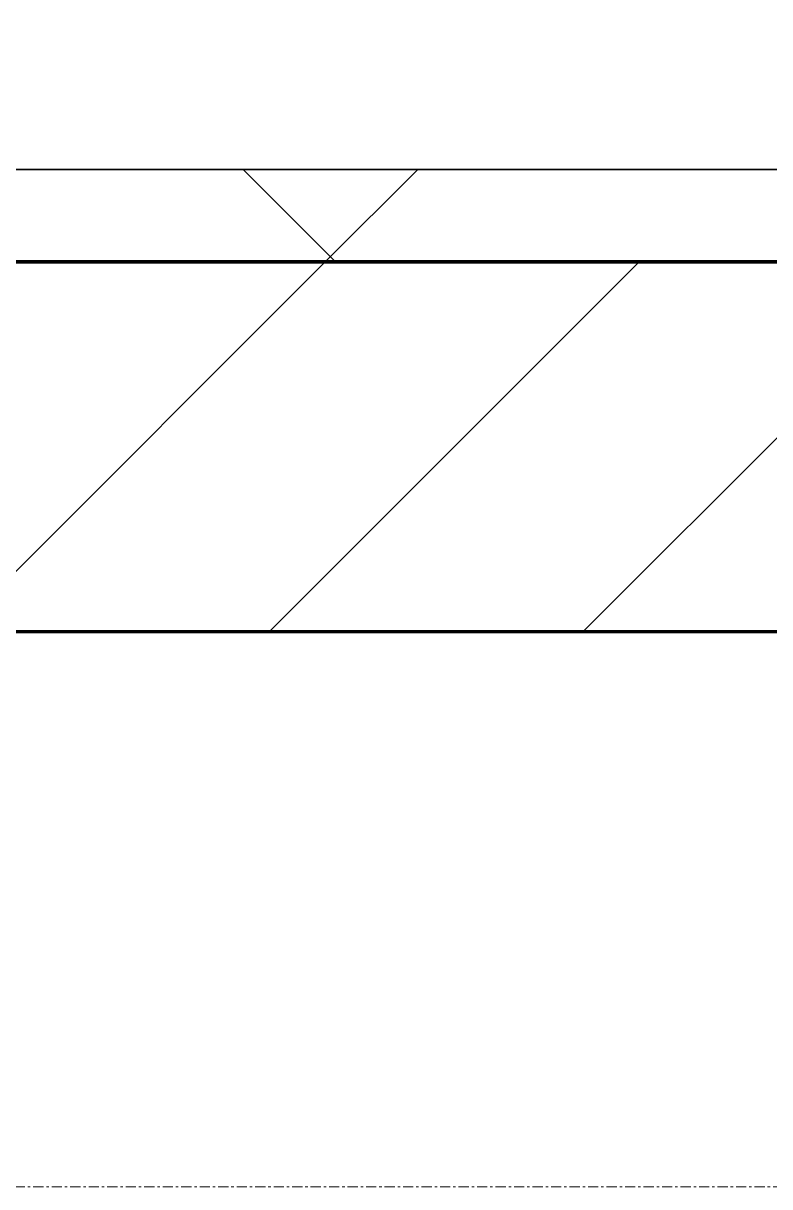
# Model space of a CAD drawing. Header units: millimetres. Extents: x -853432 to -773672, y -18171 to 22484.
# Drawn here: x -834693 to -834290, y -4321 to -3692 of the extents above; entities that cross this region are included whole.
import ezdxf
from ezdxf.xclip import XClip

# ---------------------------------------------------------------- set-up
doc = ezdxf.new("R2010")
doc.units = ezdxf.units.MM
doc.header["$XCLIPFRAME"] = 0
doc.linetypes.add('DPA_Grid _ Level 100', pattern=[10, 5.5, -1.6, 1.3, -1.6])
for name, color, linetype, lineweight in [('A-GLAZ-CURT', 2, 'Continuous', 9), ('A-WALL', 5, 'Continuous', 35), ('A-WALL-FNSH', 2, 'Continuous', 35), ('A-WALL-PATT', 1, 'Continuous', 35), ('S-GRID', 251, 'Continuous', 9)]:
    doc.layers.add(name, color=color, linetype=linetype, lineweight=lineweight)
doc.layers.add('A11_ALU.SOLID SHEET', color=2, linetype='Continuous')

# ---------------------------------------------------------------- blocks, each defined once
blk = doc.blocks.new('*U2464')
at = {"layer": 'S-GRID', "linetype": 'DPA_Grid _ Level 100'}
blk.add_line((57000, -7900), (-16649.52, -7900), dxfattribs=at)
blk = doc.blocks.new('PPLS-PP19_Custom Tile Pattern - Custom Tile Pattern-V87-4251-01 ENLARGED CONCOURSE LEVEL - REFLECTED CEILING PLAN - SHEET 2')
at = {"layer": 'A-GLAZ-CURT'}
for p, q in [((-300, 0), (300, 0)), ((300, 0), (-300, 0)), ((195.99, 0), (199.12, 0)), ((199.12, 0), (195.99, 0)), ((199.65, 0), (213.31, 0)), ((213.31, 0), (199.65, 0)), ((230.06, 0), (300, 0)), ((-300, -50), (300, -50)), ((300, -50), (-300, -50))]:
    blk.add_line(p, q, dxfattribs=at)
for points, knots in [([(-126.5, 0), (-122.44, 0), (-108.71, 0), (-86.68, 0), (-63.44, 0), (-54.4, 0), (-48.53, 0), (-30.79, 0), (-21.5, 0), (-11.05, 0), (-8.75, 0)], [-5231.017328, -5231.017328, -5231.017328, -5231.017328, -4994.692869, -4542.524482, -4008.285538, -3689.699207, -3546.54457, -3315.260113, -2864.387349, -2740.056696, -2740.056696, -2740.056696, -2740.056696]), ([(9.32, 0), (9.08, 0), (7.65, 0), (2.57, 0), (-12.23, 0), (-25.64, 0), (-40, 0), (-56.24, 0), (-75.59, 0), (-94, 0), (-112.01, 0), (-114.94, 0), (-115.63, 0)], [-2922.926651, -2922.926651, -2922.926651, -2922.926651, -2882.788014, -2720.818881, -2518.50168, -2125.455881, -1792.521578, -1466.981642, -1208.454564, -789.402658, -501.969187, -243.577221, -243.577221, -243.577221, -243.577221]), ([(-76.52, 0), (-63.66, 0), (-41.55, 0), (-17.84, 0), (-8.49, 0), (-7.66, 0)], [-4749.755808, -4749.755808, -4749.755808, -4749.755808, -4065.652676, -3589.737505, -3542.614321, -3542.614321, -3542.614321, -3542.614321]), ([(31.18, 0), (25.97, 0), (11.99, 0), (-16.92, 0), (-47.42, 0), (-65.77, 0), (-66.37, 0), (-66.38, 0)], [-4496.803627, -4496.803627, -4496.803627, -4496.803627, -4222.080604, -3745.412743, -2981.410125, -2542.574734, -2498.224237, -2498.224237, -2498.224237, -2498.224237]), ([(-7.68, 0), (-12.41, 0), (-21.92, 0), (-32.81, 0), (-44.85, 0), (-51.43, 0), (-51.79, 0)], [-1532.050292, -1532.050292, -1532.050292, -1532.050292, -1290.787923, -1039.307308, -819.71621, -644.910881, -644.910881, -644.910881, -644.910881]), ([(-36.78, 0), (-32.43, 0), (-19.22, 0), (8.83, 0), (43.36, 0), (70.92, 0), (82.12, 0), (83.66, 0)], [-6191.144455, -6191.144455, -6191.144455, -6191.144455, -5862.463379, -5340.621928, -4573.028122, -4094.177415, -3869.465285, -3869.465285, -3869.465285, -3869.465285]), ([(30.82, 0), (29.27, 0), (20.14, 0), (3.54, 0), (-16.58, 0), (-34.76, 0), (-36.04, 0)], [-10462.034656, -10462.034656, -10462.034656, -10462.034656, -10363.088938, -9884.23066, -9424.652049, -9182.880979, -9182.880979, -9182.880979, -9182.880979]), ([(-7.67, 0), (-11.31, 0), (-20.47, 0), (-30.57, 0), (-31.82, 0), (-32, 0)], [-3184.618863, -3184.618863, -3184.618863, -3184.618863, -2994.501669, -2698.150104, -2614.070998, -2614.070998, -2614.070998, -2614.070998]), ([(-30.52, 0), (-27.11, 0), (-17.83, 0), (5.99, 0), (22.06, 0), (37.44, 0), (45.92, 0), (57.76, 0), (64.47, 0), (72.74, 0), (75.22, 0), (76.03, 0), (76.21, 0)], [-2323.618664, -2323.618664, -2323.618664, -2323.618664, -2142.497158, -1716.209403, -1206.526904, -1089.329421, -901.315459, -753.071572, -495.328968, -421.953223, -334.951786, -290.452333, -290.452333, -290.452333, -290.452333]), ([(-13, 0), (-14.35, 0), (-17.68, 0), (-25.97, 0), (-29.52, 0), (-30.21, 0)], [-55207.591944, -55207.591944, -55207.591944, -55207.591944, -54789.006179, -54461.685999, -54290.791712, -54290.791712, -54290.791712, -54290.791712]), ([(-7.98, 0), (-10.81, 0), (-17.68, 0), (-24.92, 0), (-29.03, 0)], [-3077.857837, -3077.857837, -3077.857837, -3077.857837, -2903.012179, -2680.714891, -2680.714891, -2680.714891, -2680.714891]), ([(-28.57, 0), (-26.93, 0), (-20.29, 0), (-14.36, 0), (-9.11, 0), (-7.69, 0)], [-5361.429781, -5361.429781, -5361.429781, -5361.429781, -5261.36855, -5050.479954, -4975.264138, -4975.264138, -4975.264138, -4975.264138]), ([(-22.56, 0), (-20.27, 0), (-17.03, 0), (-11.36, 0), (-7.66, 0), (-6.6, 0), (-6.44, 0)], [-56468.192263, -56468.192263, -56468.192263, -56468.192263, -56344.022017, -56303.229861, -56166.290093, -56124.392176, -56124.392176, -56124.392176, -56124.392176]), ([(-7.75, 0), (-4, 0), (12.26, 0), (42.82, 0), (88.72, 0), (120.63, 0), (138.28, 0), (138.53, 0)], [-445.601396, -445.601396, -445.601396, -445.601396, -429.606584, -390.253598, -346.313304, -291.370682, -290.5735, -290.5735, -290.5735, -290.5735]), ([(-7.67, 0), (-2.44, 0), (9.63, 0), (15.02, 0), (22.91, 0), (31, 0), (39.04, 0), (51.19, 0), (58.62, 0), (61.2, 0), (61.41, 0)], [-2720.63634, -2720.63634, -2720.63634, -2720.63634, -2439.246196, -2084.094819, -1956.422387, -1818.904206, -1645.594513, -1443.202566, -1228.752106, -1129.592824, -1129.592824, -1129.592824, -1129.592824]), ([(8.33, 0), (8.19, 0), (7.18, 0), (2.17, 0), (-4.41, 0), (-7.66, 0)], [-3574.286521, -3574.286521, -3574.286521, -3574.286521, -3526.962355, -3285.499107, -3084.448907, -3084.448907, -3084.448907, -3084.448907]), ([(-7.09, 0), (-2.76, 0), (4.8, 0), (9.64, 0), (10.14, 0), (10.18, 0)], [-3531.869704, -3531.869704, -3531.869704, -3531.869704, -3285.047089, -3066.359526, -3044.715262, -3044.715262, -3044.715262, -3044.715262]), ([(61.17, 0), (58.88, 0), (52.24, 0), (39.61, 0), (24.74, 0), (6.65, 0), (-4.43, 0), (-7.08, 0)], [-4453.60244, -4453.60244, -4453.60244, -4453.60244, -4326.416877, -4098.545751, -3766.694881, -3333.063701, -3194.975664, -3194.975664, -3194.975664, -3194.975664]), ([(-7.07, 0), (-3.69, 0), (3.65, 0), (13.15, 0), (21.24, 0), (24.62, 0), (24.72, 0), (24.72, 0)], [-4964.286834, -4964.286834, -4964.286834, -4964.286834, -4785.90057, -4596.498881, -4445.288762, -4384.376941, -4376.041937, -4376.041937, -4376.041937, -4376.041937]), ([(76.63, 0), (74.8, 0), (67.65, 0), (53.52, 0), (37, 0), (24.07, 0), (12.82, 0), (2.05, 0), (-5.39, 0), (-6.76, 0)], [-3095.572228, -3095.572228, -3095.572228, -3095.572228, -2950.589685, -2634.532728, -2313.748533, -2106.613311, -1925.670641, -1617.263037, -1547.786114, -1547.786114, -1547.786114, -1547.786114]), ([(-2.63, 0), (-2.47, 0), (-1.22, 0), (4.92, 0), (15.97, 0), (22.54, 0), (24.49, 0)], [-226.825321, -226.825321, -226.825321, -226.825321, -220.269177, -206.416616, -198.214427, -187.717507, -187.717507, -187.717507, -187.717507]), ([(103.09, 0), (101.08, 0), (86.31, 0), (63.34, 0), (35.84, 0), (12, 0), (3.08, 0), (-1.67, 0), (-2.25, 0)], [-375.435014, -375.435014, -375.435014, -375.435014, -369.147452, -330.153101, -307.516438, -285.83788, -246.234814, -234.646884, -234.646884, -234.646884, -234.646884]), ([(24.69, 0), (24.54, 0), (20.99, 0), (15.48, 0), (10.8, 0), (9.63, 0)], [-4368.572414, -4368.572414, -4368.572414, -4368.572414, -4306.476363, -4080.000647, -3772.857994, -3772.857994, -3772.857994, -3772.857994]), ([(18.16, 0), (19.15, 0), (24.25, 0), (25.66, 0), (26.12, 0)], [-5700.113719, -5700.113719, -5700.113719, -5700.113719, -5554.232259, -5302.431367, -5302.431367, -5302.431367, -5302.431367]), ([(114.39, 0), (114.2, 0), (112.08, 0), (105.42, 0), (92.38, 0), (85.59, 0), (74.4, 0), (62.26, 0), (51.85, 0), (43.81, 0), (29.53, 0), (20.67, 0), (18.85, 0), (18.16, 0)], [-8148.58938, -8148.58938, -8148.58938, -8148.58938, -8105.191388, -7723.759874, -7531.75727, -7135.649961, -6924.452779, -6738.82075, -6548.303034, -6314.283804, -6135.05769, -5972.647715, -5832.674503, -5832.674503, -5832.674503, -5832.674503]), ([(27.44, 0), (27.9, 0), (29.54, 0), (38.07, 0), (53.39, 0), (71.67, 0), (84.83, 0), (86.01, 0), (92.51, 0), (94.33, 0)], [-5037.309798, -5037.309798, -5037.309798, -5037.309798, -4887.603822, -4705.298446, -4353.683244, -3960.84581, -3759.045785, -3336.541051, -2783.776468, -2783.776468, -2783.776468, -2783.776468]), ([(27.89, 0), (29.09, 0), (33.4, 0), (46.44, 0), (56.57, 0), (61.27, 0)], [-147.777612, -147.777612, -147.777612, -147.777612, -135.792042, -118.513713, -104.348011, -104.348011, -104.348011, -104.348011]), ([(53.18, 0), (53.06, 0), (52.22, 0), (44.99, 0), (36.46, 0), (30.82, 0)], [-622.740158, -622.740158, -622.740158, -622.740158, -566.066452, -360.610861, 0, 0, 0, 0]), ([(136.44, 0), (121.66, 0), (86.93, 0), (51.16, 0), (31.18, 0)], [-106.750556, -106.750556, -106.750556, -106.750556, -59.610984, 0, 0, 0, 0]), ([(130.23, 0), (122.82, 0), (104.28, 0), (76.86, 0), (57.82, 0), (46.51, 0), (41.18, 0), (36.02, 0), (35.54, 0), (35.54, 0)], [-439.011438, -439.011438, -439.011438, -439.011438, -401.860199, -357.622665, -341.267687, -334.000314, -326.15566, -319.318397, -317.489778, -317.489778, -317.489778, -317.489778]), ([(36.29, 0), (37.77, 0), (48.82, 0), (55.84, 0), (60.96, 0), (61.27, 0)], [-314.598523, -314.598523, -314.598523, -314.598523, -305.899624, -287.17622, -285.998704, -285.998704, -285.998704, -285.998704]), ([(61.45, 0), (61.44, 0), (61.06, 0), (54.61, 0), (53.71, 0), (53.56, 0)], [-1105.253884, -1105.253884, -1105.253884, -1105.253884, -1096.402191, -891.204116, -747.28819, -747.28819, -747.28819, -747.28819]), ([(61.77, 0), (63.75, 0), (77.21, 0), (100.57, 0), (116.36, 0), (128.63, 0), (128.95, 0)], [-103.843727, -103.843727, -103.843727, -103.843727, -97.899267, -63.759246, -39.050993, -35.895543, -35.895543, -35.895543, -35.895543]), ([(61.98, 0), (71.21, 0), (96.35, 0), (119.77, 0), (128.14, 0), (129.98, 0)], [-285.078974, -285.078974, -285.078974, -285.078974, -249.500363, -194.761443, -174.380664, -174.380664, -174.380664, -174.380664]), ([(76.22, 0), (75.58, 0), (73.64, 0), (71.05, 0), (70.61, 0)], [-193.634889, -193.634889, -193.634889, -193.634889, -31.537676, 0, 0, 0, 0]), ([(94.4, 0), (94.4, 0), (94.64, 0), (99.11, 0), (108.97, 0), (120.79, 0), (139.94, 0), (163.31, 0), (185.23, 0), (193.62, 0), (194.69, 0), (194.79, 0)], [-2348.345796, -2348.345796, -2348.345796, -2348.345796, -2310.419338, -2233.599744, -2052.234781, -1843.028543, -1530.39897, -1095.004608, -529.74427, -295.064701, -265.121568, -265.121568, -265.121568, -265.121568]), ([(129.02, 0), (129.02, 0), (124.41, 0), (122.35, 0), (114.96, 0), (108.04, 0), (103.09, 0)], [-35.386604, -35.386604, -35.386604, -35.386604, -31.430235, -22.807238, -15.488593, 0, 0, 0, 0]), ([(157.9, 0), (156.77, 0), (151.67, 0), (143.29, 0), (134.04, 0), (126.24, 0), (118.6, 0), (114.23, 0), (111.98, 0), (105.66, 0), (105.23, 0), (105.23, 0)], [-10292.955006, -10292.955006, -10292.955006, -10292.955006, -10098.273015, -9847.788484, -9677.714971, -9567.007022, -9453.21225, -9220.200448, -9012.77275, -8966.157302, -8929.495943, -8929.495943, -8929.495943, -8929.495943]), ([(105.26, 0), (105.52, 0), (111.01, 0), (112.65, 0), (113.59, 0)], [-8920.561005, -8920.561005, -8920.561005, -8920.561005, -8814.835624, -8577.462505, -8577.462505, -8577.462505, -8577.462505]), ([(168.37, 0), (167.68, 0), (162.47, 0), (151.19, 0), (134.52, 0), (130.85, 0)], [-543.375029, -543.375029, -543.375029, -543.375029, -530.793311, -458.593899, -440.056607, -440.056607, -440.056607, -440.056607]), ([(137.1, 0), (136, 0), (134.23, 0), (131.66, 0), (131.34, 0)], [-670.405967, -670.405967, -670.405967, -670.405967, -651.020627, -648.158091, -648.158091, -648.158091, -648.158091]), ([(131.35, 0), (132.86, 0), (139.96, 0), (152.67, 0), (161.24, 0), (162.19, 0), (162.75, 0)], [-625.910216, -625.910216, -625.910216, -625.910216, -618.981161, -602.094757, -592.980799, -581.414464, -581.414464, -581.414464, -581.414464]), ([(193.8, 0), (193.33, 0), (190.11, 0), (183.13, 0), (171, 0), (161.95, 0), (161.28, 0), (158.35, 0), (157.85, 0), (157.77, 0)], [-11665.349007, -11665.349007, -11665.349007, -11665.349007, -11565.880756, -11105.624034, -10839.086983, -10768.332124, -10666.779182, -10580.760289, -10550.278881, -10550.278881, -10550.278881, -10550.278881]), ([(300, 0), (286.53, 0), (254.22, 0), (207.11, 0), (177.41, 0), (159.34, 0), (158.33, 0), (158.3, 0)], [-285.253232, -285.253232, -285.253232, -285.253232, -244.693688, -187.987675, -143.776725, -129.632772, -123.352749, -123.352749, -123.352749, -123.352749]), ([(159.07, 0), (159.13, 0), (160.84, 0), (165.21, 0), (174.15, 0), (184.73, 0), (195.75, 0), (199.15, 0)], [-115.643202, -115.643202, -115.643202, -115.643202, -114.681583, -87.660824, -65.295536, -41.623857, -31.164694, -31.164694, -31.164694, -31.164694]), ([(162.75, 0), (165.4, 0), (170.91, 0), (172.61, 0), (172.61, 0)], [-111.264224, -111.264224, -111.264224, -111.264224, -56.742688, -19.085662, -19.085662, -19.085662, -19.085662]), ([(198.38, 0), (190.77, 0), (181.77, 0), (174.27, 0), (169.67, 0), (168.99, 0)], [-8627.230601, -8627.230601, -8627.230601, -8627.230601, -8253.978395, -8152.463617, -8069.855175, -8069.855175, -8069.855175, -8069.855175]), ([(198.19, 0), (194.67, 0), (184.97, 0), (175.3, 0), (169.49, 0)], [-175.713466, -175.713466, -175.713466, -175.713466, -162.427601, -142.916156, -142.916156, -142.916156, -142.916156]), ([(171.51, 0), (176.48, 0), (193.23, 0), (201.73, 0), (208.81, 0), (213.9, 0), (241.96, 0), (266.73, 0), (281.71, 0), (291.71, 0), (296.52, 0), (297.86, 0), (298.09, 0)], [-7971.819559, -7971.819559, -7971.819559, -7971.819559, -7784.112253, -7606.717214, -7289.299508, -7042.621073, -6582.165592, -6068.460911, -5766.029927, -5566.724884, -5280.360606, -5199.253518, -5199.253518, -5199.253518, -5199.253518]), ([(172.07, 0), (177.66, 0), (186.75, 0), (196.07, 0), (199.16, 0)], [-255.364076, -255.364076, -255.364076, -255.364076, -237.955587, -227.387782, -227.387782, -227.387782, -227.387782]), ([(247.1, 0), (246.76, 0), (245.04, 0), (238.34, 0), (226.56, 0), (221.1, 0), (208.57, 0), (200.75, 0), (199.15, 0)], [-9649.085549, -9649.085549, -9649.085549, -9649.085549, -9581.591397, -9406.094246, -9221.510254, -9016.44624, -8717.832359, -8639.760458, -8639.760458, -8639.760458, -8639.760458]), ([(215.22, 0), (214.62, 0), (210.55, 0), (206.29, 0), (201.11, 0), (199.19, 0)], [-203.825446, -203.825446, -203.825446, -203.825446, -198.527383, -184.406837, -176.988997, -176.988997, -176.988997, -176.988997]), ([(199.28, 0), (200.25, 0), (203.42, 0), (207.47, 0), (213.96, 0), (215.11, 0)], [-227.252096, -227.252096, -227.252096, -227.252096, -223.92608, -215.862851, -208.75215, -208.75215, -208.75215, -208.75215]), ([(199.47, 0), (201.54, 0), (211.57, 0), (219.42, 0), (230.06, 0)], [-30.838187, -30.838187, -30.838187, -30.838187, -24.459831, 0, 0, 0, 0]), ([(300, 0), (288.22, 0), (262, 0), (230.43, 0), (219.94, 0), (219.02, 0)], [-12528.858583, -12528.858583, -12528.858583, -12528.858583, -11905.454923, -11162.864862, -10856.732305, -10856.732305, -10856.732305, -10856.732305]), ([(219.9, 0), (220.86, 0), (227.84, 0), (242.06, 0), (246.54, 0), (246.96, 0)], [-10670.940496, -10670.940496, -10670.940496, -10670.940496, -10511.382485, -9925.173265, -9834.877357, -9834.877357, -9834.877357, -9834.877357]), ([(284.76, 0), (284.76, 0), (285.09, 0), (287.47, 0), (293.59, 0), (297.76, 0), (300, 0)], [-4110.630118, -4110.630118, -4110.630118, -4110.630118, -4053.389046, -3959.664717, -3862.421465, -3746.95702, -3746.95702, -3746.95702, -3746.95702]), ([(297.38, 0), (295.84, 0), (291.62, 0), (285.38, 0), (284.87, 0)], [-4803.172655, -4803.172655, -4803.172655, -4803.172655, -4358.271401, -4143.037883, -4143.037883, -4143.037883, -4143.037883])]:
    blk.add_open_spline(points, degree=3, knots=knots, dxfattribs=at)
for points in [[(-15.19, 0), (-14.23, 0), (-11.85, 0), (-8.66, 0)], [(24.49, 0), (25.23, 0), (25.72, 0), (26.04, 0)], [(70.61, 0), (67.95, 0), (64.72, 0), (61.28, 0)], [(80.35, 0), (79.57, 0), (78.27, 0), (76.63, 0)], [(84.06, 0), (83.48, 0), (82.41, 0), (81.72, 0)], [(128.58, 0), (128.75, 0), (129.11, 0), (129.72, 0)], [(130.23, 0), (132.1, 0), (133.51, 0), (134.6, 0)], [(168.74, 0), (168.74, 0), (169.81, 0), (171.51, 0)], [(195.11, 0), (194.91, 0), (194.44, 0), (193.8, 0)]]:
    blk.add_open_spline(points, degree=3, dxfattribs=at)
blk = doc.blocks.new('PPLS-PP19_Custom Tile Pattern - Custom Tile Pattern-V88-4251-01 ENLARGED CONCOURSE LEVEL - REFLECTED CEILING PLAN - SHEET 2')
at = {"layer": 'A-GLAZ-CURT'}
for p, q in [((-300, 0), (300, 0)), ((300, 0), (-300, 0)), ((-293.07, 0), (-275.75, 0)), ((-275.75, 0), (-293.07, 0)), ((-222.32, 0), (-205, 0)), ((-205, 0), (-222.32, 0)), ((-300, -50), (300, -50)), ((300, -50), (-300, -50))]:
    blk.add_line(p, q, dxfattribs=at)
at = {"layer": 'A-GLAZ-CURT', "flags": 128}
for points in [[(-300, 0), (-291.56, 0), (-283.3, 0), (-275.2, 0), (-267.26, 0), (-259.45, 0), (-251.77, 0), (-244.2, 0), (-236.74, 0), (-229.36, 0), (-222.06, 0), (-214.83, 0), (-207.71, 0), (-200.76, 0), (-194.02, 0)], [(-209.04, 0), (-215.73, 0), (-222.63, 0), (-229.72, 0), (-236.97, 0), (-244.39, 0), (-251.96, 0), (-259.67, 0), (-267.51, 0), (-275.48, 0), (-283.55, 0), (-291.73, 0), (-300, 0)]]:
    blk.add_lwpolyline(points, dxfattribs=at)
at = {"layer": 'A-GLAZ-CURT'}
for points in [[(-300, 0), (-287.55, 0), (-275.31, 0), (-263.64, 0)], [(-263.99, 0), (-264.61, 0), (-265.08, 0), (-265.4, 0)]]:
    blk.add_open_spline(points, degree=3, dxfattribs=at)
for points, knots in [([(-262.96, 0), (-269.65, 0), (-281.7, 0), (-294.48, 0), (-300, 0)], [-14117.217302, -14117.217302, -14117.217302, -14117.217302, -13729.592194, -13439.944408, -13439.944408, -13439.944408, -13439.944408]), ([(-194.11, 0), (-197.85, 0), (-212.73, 0), (-232.01, 0), (-255.22, 0), (-260.94, 0), (-262.97, 0), (-263.06, 0)], [-1593.863692, -1593.863692, -1593.863692, -1593.863692, -1400.429864, -858.079193, -543.655514, -208.940337, -192.386948, -192.386948, -192.386948, -192.386948]), ([(-262.94, 0), (-260.47, 0), (-226.84, 0), (-176.23, 0), (-138.45, 0), (-125.06, 0)], [-4644.416607, -4644.416607, -4644.416607, -4644.416607, -4502.809032, -2700.551212, -1115.185914, -1115.185914, -1115.185914, -1115.185914]), ([(-195, 0), (-201.23, 0), (-222.39, 0), (-245.42, 0), (-262.92, 0)], [-15570.758768, -15570.758768, -15570.758768, -15570.758768, -15131.813646, -14117.930795, -14117.930795, -14117.930795, -14117.930795]), ([(-258.6, 0), (-257.91, 0), (-254.26, 0), (-241.25, 0), (-225.99, 0), (-213.1, 0), (-203.02, 0), (-196.99, 0), (-194.01, 0)], [-5722.54675, -5722.54675, -5722.54675, -5722.54675, -5657.471696, -5413.335975, -5017.494783, -4832.723979, -4666.091899, -4496.220891, -4496.220891, -4496.220891, -4496.220891]), ([(-194.22, 0), (-195.3, 0), (-204.77, 0), (-216.65, 0), (-231.26, 0), (-233.46, 0), (-234, 0)], [-1479.642584, -1479.642584, -1479.642584, -1479.642584, -1422.553702, -978.033455, -846.069444, -682.911962, -682.911962, -682.911962, -682.911962]), ([(-233.49, 0), (-233.44, 0), (-232.38, 0), (-230.74, 0), (-225.3, 0), (-223.63, 0)], [-455.274641, -455.274641, -455.274641, -455.274641, -440.605512, -119.536984, 0, 0, 0, 0]), ([(-223.63, 0), (-219.39, 0), (-206.17, 0), (-188.58, 0), (-169.02, 0), (-152.12, 0), (-136.84, 0), (-128.27, 0), (-125.68, 0), (-125, 0)], [-5463.295695, -5463.295695, -5463.295695, -5463.295695, -5161.076232, -4739.070012, -4465.409639, -4149.119819, -3839.893365, -3647.167523, -3554.104296, -3554.104296, -3554.104296, -3554.104296])]:
    blk.add_open_spline(points, degree=3, knots=knots, dxfattribs=at)
blk = doc.blocks.new('*U634')
at = {"layer": 'A-GLAZ-CURT'}
for name, p in [('PPLS-PP19_Custom Tile Pattern - Custom Tile Pattern-V87-4251-01 ENLARGED CONCOURSE LEVEL - REFLECTED CEILING PLAN - SHEET 2', (1202.37, -7350)), ('PPLS-PP19_Custom Tile Pattern - Custom Tile Pattern-V88-4251-01 ENLARGED CONCOURSE LEVEL - REFLECTED CEILING PLAN - SHEET 2', (1802.37, -7350))]:
    blk.add_blockref(name, p, dxfattribs=at)
blk = doc.blocks.new('*U1213')
blk.add_lwpolyline([(22690, -750), (19166.45, -750), (19116.45, -700), (18966.44, -550), (-101025.39, -550), (-101025.39, -6704.96), (-96300, -6704.96), (-96300, -7350), (-94497.63, -7350), (17250, -7350), (17250, -6849.96), (18300, -6849.96), (22690, -6849.96)], close=True)

msp = doc.modelspace()

# ---------------------------------------------------------------- block references
at = {"layer": 'A11_ALU.SOLID SHEET'}
ref = msp.add_blockref('*U1213', (-744682.37, 3579.02), dxfattribs=at)
XClip(ref).set_block_clipping_path([(-104690.1238047112, -9620.0029952966), (-34092.6543255156, 14392.9971737705)])

# ---------------------------------------------------------------- next in the draw order: hatches: boundary and pattern name
at = {"layer": 'A-WALL-PATT', "lineweight": 9}
h = msp.add_hatch(dxfattribs=at)
h.set_pattern_fill('FP_4', color=256, style=0, pattern_type=2)
h.set_pattern_definition([(45, (0, 0), (-212.13203, 212.13203), []), (135, (0, 0), (-212.13203, -212.13203), [])])
h.paths.add_polyline_path([(-779464.45, -3820.98), (-778775.03, -3820.98), (-778775.03, -3770.98), (-827933.88, -3770.98), (-828045.79, -3820.98), (-779602.34, -3820.98)])
h.paths.add_polyline_path([(-828965.42, -3820.98), (-828156.1, -3820.98), (-828044.19, -3770.98), (-841032.37, -3770.98), (-841032.37, -3820.98), (-829103.3, -3820.98)])
h = msp.add_hatch(dxfattribs=at)
h.set_pattern_fill('FP_2', color=256, style=0, pattern_type=2)
h.set_pattern_definition([(45, (0, 0), (-84.852814, 84.852814), [])])
h.paths.add_polyline_path([(-779326.57, -4020.98), (-778775.03, -4020.98), (-778775.03, -3820.98), (-828045.79, -3820.98), (-828336.65, -3950.93), (-828355, -3909.85), (-828156.1, -3820.98), (-841232.37, -3820.98), (-841232.37, -4020.98), (-779878.11, -4020.98)])
h.paths.add_polyline_path([(-828280, -3860.98), (-828285, -3859.64), (-828288.66, -3855.98), (-828289.66, -3848.39), (-828287.07, -3844.76), (-828282.59, -3841.32), (-828280, -3840.98), (-828272.93, -3843.91), (-828270.34, -3848.39), (-828270.34, -3851.81), (-828272.93, -3858.05), (-828279.18, -3860.64)])

# ---------------------------------------------------------------- next in the draw order: linework, layer by layer
at = {"layer": 'A-WALL', "color": 7, "lineweight": 70}
for p, q in [((-835580, -3820.98), (-834380, -3820.98)), ((-834380, -3820.98), (-835580, -3820.98)), ((-834380, -3820.98), (-831980, -3820.98)), ((-831980, -3820.98), (-834380, -3820.98)), ((-834380, -4020.98), (-835580, -4020.98)), ((-831980, -4020.98), (-834380, -4020.98))]:
    msp.add_line(p, q, dxfattribs=at)
at = {"layer": 'A-WALL-FNSH', "color": 250}
for p, q in [((-835580, -3770.98), (-834380, -3770.98)), ((-834380, -3770.98), (-831980, -3770.98))]:
    msp.add_line(p, q, dxfattribs=at)

# ---------------------------------------------------------------- next in the draw order: block references
for name in ['*U2464', '*U634']:
    msp.add_blockref(name, (-835882.37, 3579.02))

doc.saveas('drawing.dxf')
